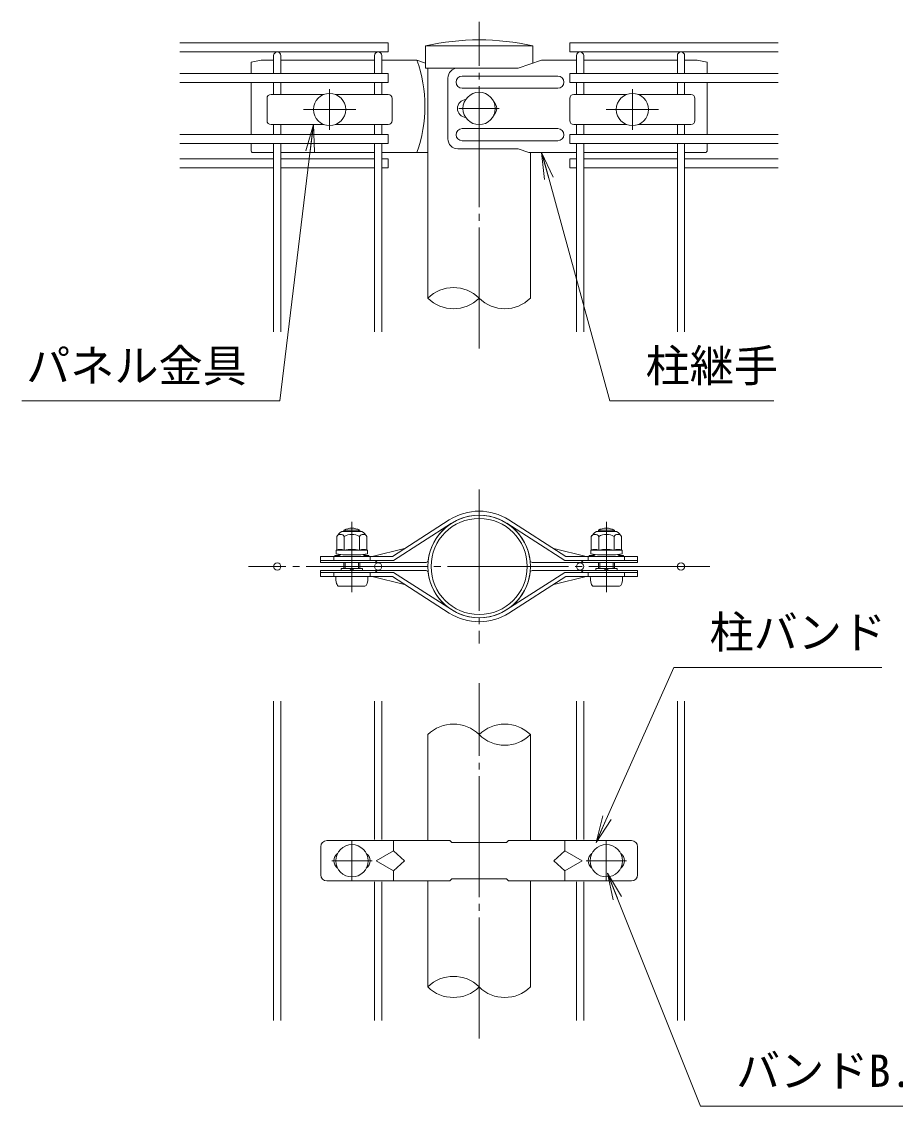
# Model space of a CAD drawing. Units: millimetres, scale not verified. Extents: x -4200 to 4200, y -2970 to 2970.
# Drawn here: x 2069 to 3367, y -436 to 1176 of the extents above; entities that cross this region are included whole.
import ezdxf
from ezdxf.enums import TextEntityAlignment as Align

# ---------------------------------------------------------------- set-up
doc = ezdxf.new("R2010")
doc.units = ezdxf.units.MM
doc.header["$LTSCALE"] = 10
doc.linetypes.add('LONG_CHAIN', pattern=[21, 18, -1, 1, -1])
doc.linetypes.add('LONG_DASHED2', pattern=[13, 12, -1])
for name, color, linetype, lineweight in [('0-2_D-STR-DIM', 7, 'Continuous', 9), ('0-3_0', 7, 'Continuous', 9), ('0-7_D-STR1', 1, 'Continuous', 9), ('0-9_D-BMK', 2, 'LONG_CHAIN', 9), ('0-A_D-STR2', 7, 'Continuous', 9), ('0-B_D-STR3', 3, 'Continuous', 9), ('0-D_D-STR-TXT', 7, 'Continuous', 9)]:
    doc.layers.add(name, color=color, linetype=linetype, lineweight=lineweight)
doc.styles.add('ＭＳ ゴシック', font='')
doc.styles.get('ＭＳ ゴシック').set_extended_font_data('MS Gothic')

# ---------------------------------------------------------------- blocks, each defined once
blk = doc.blocks.new('_Open')
at = {"layer": '0-3_0'}
blk.add_line((-10, 1.667), (0, 0), dxfattribs=at)
blk.add_lwpolyline([(-10, -1.667), (0, 0), (-10, 0)], dxfattribs=at)

msp = doc.modelspace()

# ---------------------------------------------------------------- linework, layer by layer
at = {"layer": '0-2_D-STR-DIM'}
for centre, start, end in [((2710.8, 727.02), 45.18146, 134.81854), ((2710.8, 803.7), 225.18146, 314.81854), ((2787, 803.7), 225.18146, 314.81854), ((2710.8, 78.15), 45.18146, 134.81854), ((2787, 78.15), 45.18146, 134.81854), ((2787, 154.83), 225.18146, 314.81854), ((2710.8, -296.85), 45.18146, 134.81854), ((2710.8, -220.17), 225.18146, 314.81854), ((2787, -220.17), 225.18146, 314.81854)]:
    msp.add_arc(centre, 54.05, start, end, dxfattribs=at)
at = {"layer": '0-7_D-STR1'}
for p, q in [((2828.7, 1140.36), (2669.1, 1140.36)), ((2669.1, 1140.36), (2669.1, 1107.36)), ((2828.7, 1114.88), (2828.7, 1140.36)), ((2806.97, 1107.36), (2669.1, 1107.36)), ((2672.7, 1107.36), (2672.7, 765.36)), ((2825.1, 765.36), (2825.1, 981.91)), ((2672.7, 116.49), (2672.7, -41.01)), ((2825.1, -41.01), (2825.1, 116.49)), ((2672.7, -101.01), (2672.7, -258.51)), ((2825.1, -258.51), (2825.1, -101.01))]:
    msp.add_line(p, q, dxfattribs=at)
for radius in [76.2, 71.4]:
    msp.add_circle((2748.9, 366.49), radius, dxfattribs=at)
msp.add_arc((2748.9, 791.08), 358.28, 77.13052, 102.86948, dxfattribs=at)
at = {"layer": '0-9_D-BMK'}
for p, q in [((2748.9, 690.55), (2748.9, 1176.36)), ((2526.65, 1075.84), (2526.65, 1015.84)), ((2976.65, 1075.84), (2976.65, 1015.84)), ((2487.65, 1045.84), (2565.65, 1045.84)), ((2718.9, 1047.36), (2778.9, 1047.36)), ((2937.65, 1045.84), (3015.65, 1045.84)), ((2748.9, 480.79), (2748.9, 252.19)), ((2559.71, 328.41), (2559.71, 432.88)), ((2938.09, 328.41), (2938.09, 432.88)), ((3091.8, 366.49), (2406, 366.49)), ((2748.9, -335.19), (2748.9, 193.17)), ((2559.9, -101.01), (2559.9, -41.01)), ((2937.9, -101.01), (2937.9, -41.01)), ((2529.9, -71.01), (2589.9, -71.01)), ((2907.9, -71.01), (2967.9, -71.01))]:
    msp.add_line(p, q, dxfattribs=at)
at = {"layer": '0-A_D-STR2'}
for p, q in [((2304.3, 1144.86), (2613.9, 1144.86)), ((2613.9, 1144.86), (2613.9, 1131.36)), ((3193.5, 1144.86), (2883.9, 1144.86)), ((2883.9, 1144.86), (2883.9, 1131.36)), ((2304.3, 1131.36), (2613.9, 1131.36)), ((3193.5, 1131.36), (2883.9, 1131.36)), ((2443.5, 1099.49), (2443.5, 1125.96)), ((2454.3, 1099.49), (2454.3, 1125.96)), ((2593.5, 1099.49), (2593.5, 1125.96)), ((2604.3, 1099.49), (2604.3, 1125.96)), ((2893.5, 1099.49), (2893.5, 1125.96)), ((2904.3, 1099.49), (2904.3, 1125.96)), ((3043.5, 1099.49), (3043.5, 1125.96)), ((3054.3, 1099.49), (3054.3, 1125.96)), ((2304.3, 1099.49), (2613.9, 1099.49)), ((2613.9, 1099.49), (2613.9, 1085.99)), ((3193.5, 1099.49), (2883.9, 1099.49)), ((2883.9, 1099.49), (2883.9, 1085.99)), ((2304.3, 1085.99), (2613.9, 1085.99)), ((2443.5, 1068.34), (2443.5, 1085.99)), ((2454.3, 1068.34), (2454.3, 1085.99)), ((2593.5, 1068.34), (2593.5, 1085.99)), ((2604.3, 1068.34), (2604.3, 1085.99)), ((3193.5, 1085.99), (2883.9, 1085.99)), ((2893.5, 1068.34), (2893.5, 1085.99)), ((2904.3, 1068.34), (2904.3, 1085.99)), ((3043.5, 1068.34), (3043.5, 1085.99)), ((3054.3, 1068.34), (3054.3, 1085.99)), ((2443.5, 1008.74), (2443.5, 1023.34)), ((2454.3, 1008.74), (2454.3, 1023.34)), ((2593.5, 1008.74), (2593.5, 1023.34)), ((2604.3, 1008.74), (2604.3, 1023.34)), ((2893.5, 1008.74), (2893.5, 1023.34)), ((2904.3, 1008.74), (2904.3, 1023.34)), ((3043.5, 1008.74), (3043.5, 1023.34)), ((3054.3, 1008.74), (3054.3, 1023.34)), ((2304.3, 1008.74), (2613.9, 1008.74)), ((2613.9, 1008.74), (2613.9, 995.24)), ((3193.5, 1008.74), (2883.9, 1008.74)), ((2883.9, 1008.74), (2883.9, 995.24)), ((2304.3, 995.24), (2613.9, 995.24)), ((2443.5, 715.36), (2443.5, 995.24)), ((2454.3, 715.36), (2454.3, 995.24)), ((2593.5, 715.36), (2593.5, 995.24)), ((2604.3, 715.36), (2604.3, 995.24)), ((3193.5, 995.24), (2883.9, 995.24)), ((2893.5, 715.36), (2893.5, 995.24)), ((2904.3, 715.36), (2904.3, 995.24)), ((3043.5, 715.36), (3043.5, 995.24)), ((3054.3, 715.36), (3054.3, 995.24)), ((2304.3, 972.63), (2443.5, 972.63)), ((2454.3, 972.63), (2593.5, 972.63)), ((2604.3, 972.63), (2613.9, 972.63)), ((2613.9, 972.63), (2613.9, 959.13)), ((2893.5, 972.63), (2883.9, 972.63)), ((2883.9, 972.63), (2883.9, 959.13)), ((3043.5, 972.63), (2904.3, 972.63)), ((3193.5, 972.63), (3054.3, 972.63)), ((2304.3, 959.13), (2443.5, 959.13)), ((2454.3, 959.13), (2593.5, 959.13)), ((2604.3, 959.13), (2613.9, 959.13)), ((2893.5, 959.13), (2883.9, 959.13)), ((3043.5, 959.13), (2904.3, 959.13)), ((3193.5, 959.13), (3054.3, 959.13)), ((2443.5, -308.51), (2443.5, 166.49)), ((2454.3, -308.51), (2454.3, 166.49)), ((2593.5, -39.51), (2593.5, 166.49)), ((2604.3, -39.51), (2604.3, 166.49)), ((2893.5, -39.51), (2893.5, 166.49)), ((2904.3, -39.51), (2904.3, 166.49)), ((3043.5, -308.51), (3043.5, 166.49)), ((3054.3, -308.51), (3054.3, 166.49)), ((2593.5, -308.51), (2593.5, -102.51)), ((2604.3, -308.51), (2604.3, -102.51)), ((2893.5, -308.51), (2893.5, -102.51)), ((2904.3, -308.51), (2904.3, -102.51))]:
    msp.add_line(p, q, dxfattribs=at)
for centre in [(2448.9, 366.49), (2598.9, 366.49), (2898.9, 366.49), (3048.9, 366.49)]:
    msp.add_circle(centre, 5.4, dxfattribs=at)
for centre in [(2448.9, 1125.96), (2598.9, 1125.96), (2898.9, 1125.96), (3048.9, 1125.96)]:
    msp.add_arc(centre, 5.4, 0, 180, dxfattribs=at)
at = {"layer": '0-B_D-STR3'}
for p, q in [((2424.9, 1119.36), (2409.9, 1116.36)), ((2409.9, 1116.36), (2409.9, 1099.49)), ((2424.9, 1119.36), (2443.5, 1119.36)), ((2454.3, 1119.36), (2593.5, 1119.36)), ((2604.3, 1119.36), (2656.17, 1119.36)), ((2656.17, 1119.36), (2669.1, 1114.88)), ((2841.64, 1119.36), (2806.97, 1107.36)), ((2893.5, 1119.36), (2841.64, 1119.36)), ((3043.5, 1119.36), (2904.3, 1119.36)), ((3072.9, 1119.36), (3054.3, 1119.36)), ((3072.9, 1119.36), (3087.9, 1116.36)), ((3087.9, 1116.36), (3087.9, 1099.49)), ((2806.97, 1107.36), (2717.44, 1107.36)), ((2409.9, 1085.99), (2409.9, 1008.74)), ((2702.44, 1092.36), (2702.44, 1002.36)), ((2865.9, 1095.36), (2723.67, 1095.36)), ((3087.9, 1085.99), (3087.9, 1008.74)), ((2439.65, 1068.34), (2518.3, 1068.34)), ((2535.01, 1068.34), (2613.65, 1068.34)), ((2865.9, 1077.36), (2723.67, 1077.36)), ((2889.65, 1068.34), (2968.3, 1068.34)), ((2985.01, 1068.34), (3063.65, 1068.34)), ((2433.65, 1062.34), (2433.65, 1029.34)), ((2619.65, 1062.34), (2619.65, 1029.34)), ((2883.65, 1062.34), (2883.65, 1029.34)), ((3069.65, 1062.34), (3069.65, 1029.34)), ((2439.65, 1023.34), (2518.3, 1023.34)), ((2535.01, 1023.34), (2613.65, 1023.34)), ((2865.9, 1017.36), (2723.67, 1017.36)), ((2889.65, 1023.34), (2968.3, 1023.34)), ((2985.01, 1023.34), (3063.65, 1023.34)), ((2409.9, 995.24), (2409.9, 984.91)), ((2806.97, 987.36), (2717.44, 987.36)), ((2865.9, 999.36), (2723.67, 999.36)), ((2822.72, 981.91), (2806.97, 987.36)), ((3087.9, 995.24), (3087.9, 984.91)), ((2443.5, 981.91), (2412.9, 981.91)), ((2593.5, 981.91), (2454.3, 981.91)), ((2672.7, 981.91), (2604.3, 981.91)), ((2822.72, 981.91), (2893.5, 981.91)), ((2904.3, 981.91), (3043.5, 981.91)), ((3054.3, 981.91), (3084.9, 981.91)), ((2619.96, 381.53), (2704.58, 435.71)), ((2877.84, 381.53), (2793.23, 435.71)), ((2547.71, 418.43), (2547.71, 420.45)), ((2547.71, 420.45), (2571.71, 420.45)), ((2549.75, 418.43), (2549.75, 420.45)), ((2569.68, 418.43), (2569.68, 420.45)), ((2571.71, 418.43), (2571.71, 420.45)), ((2926.09, 418.43), (2926.09, 420.45)), ((2950.09, 420.45), (2926.09, 420.45)), ((2928.12, 418.43), (2928.12, 420.45)), ((2948.06, 418.43), (2948.06, 420.45)), ((2950.09, 418.43), (2950.09, 420.45)), ((2537.2, 410.92), (2537.2, 390.83)), ((2544.71, 418.43), (2574.71, 418.43)), ((2548.46, 410.92), (2548.46, 390.53)), ((2570.97, 410.92), (2570.97, 390.53)), ((2582.23, 410.92), (2582.23, 390.83)), ((2915.58, 410.92), (2915.58, 390.83)), ((2923.09, 418.43), (2953.09, 418.43)), ((2926.84, 410.92), (2926.84, 390.53)), ((2949.35, 410.92), (2949.35, 390.53)), ((2960.61, 410.92), (2960.61, 390.83)), ((2536.46, 390.4), (2536.46, 385.39)), ((2559.71, 390.53), (2536.54, 390.53)), ((2537.2, 390.83), (2536.69, 390.69)), ((2559.71, 390.53), (2582.89, 390.53)), ((2582.96, 390.33), (2582.96, 385.39)), ((2590.06, 381.53), (2637.9, 393.02)), ((2907.75, 381.53), (2859.9, 393.02)), ((2914.84, 390.4), (2914.84, 385.39)), ((2938.09, 390.53), (2914.92, 390.53)), ((2915.58, 390.83), (2915.07, 390.69)), ((2938.09, 390.53), (2961.27, 390.53)), ((2961.34, 390.33), (2961.34, 385.39)), ((2619.96, 381.53), (2513.38, 381.53)), ((2513.38, 381.53), (2513.38, 372.53)), ((2670.17, 372.53), (2513.38, 372.53)), ((2532.71, 381.53), (2532.71, 375.53)), ((2532.71, 381.53), (2532.71, 375.53)), ((2534.21, 383.03), (2538.53, 383.03)), ((2534.21, 383.03), (2534.21, 381.53)), ((2534.21, 381.53), (2538.53, 381.53)), ((2546.21, 383.93), (2536.73, 385.1)), ((2539.41, 383.31), (2541.15, 384.55)), ((2540.28, 382.09), (2543.3, 384.25)), ((2546.21, 383.93), (2573.21, 383.93)), ((2547.71, 363.45), (2547.71, 372.53)), ((2549.75, 363.45), (2549.75, 372.53)), ((2569.68, 363.45), (2569.68, 372.53)), ((2571.71, 363.45), (2571.71, 372.53)), ((2573.21, 383.93), (2582.7, 385.1)), ((2579.15, 382.09), (2576.13, 384.25)), ((2580.02, 383.31), (2578.28, 384.55)), ((2580.9, 381.53), (2585.21, 381.53)), ((2586.72, 381.53), (2586.72, 375.53)), ((2586.72, 381.53), (2586.72, 375.53)), ((2594.22, 375.53), (2597.33, 372.53)), ((2827.64, 372.53), (2984.43, 372.53)), ((2903.59, 375.53), (2900.47, 372.53)), ((2911.09, 381.53), (2911.09, 375.53)), ((2912.59, 383.03), (2916.91, 383.03)), ((2912.59, 383.03), (2912.59, 381.53)), ((2912.59, 381.53), (2916.91, 381.53)), ((2924.59, 383.93), (2915.11, 385.1)), ((2917.78, 383.31), (2919.52, 384.55)), ((2918.66, 382.09), (2921.68, 384.25)), ((2924.59, 383.93), (2951.59, 383.93)), ((2926.09, 363.45), (2926.09, 372.53)), ((2928.12, 363.45), (2928.12, 372.53)), ((2948.06, 363.45), (2948.06, 372.53)), ((2950.09, 363.45), (2950.09, 372.53)), ((2951.59, 383.93), (2961.08, 385.1)), ((2957.53, 382.09), (2954.5, 384.25)), ((2958.4, 383.31), (2956.66, 384.55)), ((2959.27, 381.53), (2963.59, 381.53)), ((2965.1, 381.53), (2965.1, 375.53)), ((2670.17, 360.45), (2513.38, 360.45)), ((2513.38, 351.45), (2513.38, 360.45)), ((2532.71, 351.45), (2532.71, 357.45)), ((2543.76, 363.45), (2575.67, 363.45)), ((2543.76, 363.45), (2543.76, 360.45)), ((2556.53, 363.45), (2559.08, 360.45)), ((2560.35, 360.45), (2562.9, 363.45)), ((2575.67, 363.45), (2575.67, 360.45)), ((2586.72, 351.45), (2586.72, 357.45)), ((2586.72, 351.45), (2586.72, 357.45)), ((2594.22, 357.45), (2597.33, 360.45)), ((2827.64, 360.45), (2984.43, 360.45)), ((2903.59, 357.45), (2900.47, 360.45)), ((2911.09, 351.45), (2911.09, 357.45)), ((2922.14, 363.45), (2954.05, 363.45)), ((2922.14, 363.45), (2922.14, 360.45)), ((2934.91, 363.45), (2937.46, 360.45)), ((2938.73, 360.45), (2941.28, 363.45)), ((2954.05, 363.45), (2954.05, 360.45)), ((2965.1, 351.45), (2965.1, 357.45)), ((2619.96, 351.45), (2513.38, 351.45)), ((2535.71, 351.45), (2583.71, 351.45)), ((2590.06, 351.45), (2637.9, 339.96)), ((2619.96, 351.45), (2704.58, 297.27)), ((2877.84, 351.45), (2793.23, 297.27)), ((2907.75, 351.45), (2859.9, 339.96)), ((2914.09, 351.45), (2962.09, 351.45)), ((2540.21, 337.05), (2579.21, 337.05)), ((2918.59, 337.05), (2957.59, 337.05)), ((2522.4, -41.01), (2705.4, -41.01)), ((2621.4, -41.01), (2621.4, -56.01)), ((2708.4, -44.01), (2705.4, -41.01)), ((2708.4, -44.01), (2789.4, -44.01)), ((2789.4, -44.01), (2792.4, -41.01)), ((2792.4, -41.01), (2975.4, -41.01)), ((2876.4, -41.01), (2876.4, -56.01)), ((2513.4, -50.01), (2513.4, -92.01)), ((2595.9, -71.01), (2621.4, -56.01)), ((2984.4, -50.01), (2984.4, -92.01)), ((2595.9, -71.01), (2621.4, -86.01)), ((2901.9, -71.01), (2876.4, -86.01)), ((2876.4, -86.01), (2876.4, -101.01)), ((2522.4, -101.01), (2705.4, -101.01)), ((2708.4, -98.01), (2705.4, -101.01)), ((2708.4, -98.01), (2789.4, -98.01)), ((2789.4, -98.01), (2792.4, -101.01)), ((2792.4, -101.01), (2975.4, -101.01))]:
    msp.add_line(p, q, dxfattribs=at)
at = {"layer": '0-B_D-STR3', "linetype": 'LONG_DASHED2'}
for p, q in [((2621.72, 375.53), (2707.81, 430.66)), ((2876.09, 375.53), (2790, 430.66)), ((2621.72, 375.53), (2513.38, 375.53)), ((2876.09, 375.53), (2984.43, 375.53)), ((2621.72, 357.45), (2513.38, 357.45)), ((2621.72, 357.45), (2707.81, 302.32)), ((2876.09, 357.45), (2790, 302.32)), ((2876.09, 357.45), (2984.43, 357.45))]:
    msp.add_line(p, q, dxfattribs=at)
at = {"layer": '0-B_D-STR3'}
for points in [[(2580.9, 383.03), (2585.21, 383.03), (2585.21, 381.53)], [(2877.84, 381.53), (2984.43, 381.53), (2984.43, 372.53)], [(2959.27, 383.03), (2963.59, 383.03), (2963.59, 381.53)], [(2877.84, 351.45), (2984.43, 351.45), (2984.43, 360.45)], [(2621.4, -56.01), (2637.9, -71.01), (2621.4, -86.01), (2621.4, -101.01)], [(2901.9, -71.01), (2876.4, -56.01), (2859.9, -71.01), (2876.4, -86.01)]]:
    msp.add_lwpolyline(points, dxfattribs=at)
for centre in [(2526.65, 1045.84), (2748.9, 1047.36), (2976.65, 1045.84), (2559.9, -71.01), (2937.9, -71.01)]:
    msp.add_circle(centre, 24, dxfattribs=at)
for centre, radius, start, end in [((2469.52, 1050.64), 198.9, 339.78603, 20.21397), ((2717.44, 1092.36), 15, 90, 180), ((2723.67, 1086.36), 9, 90, 270), ((2865.9, 1086.36), 9, 270, 90), ((2439.65, 1062.34), 6, 90, 180), ((2613.65, 1062.34), 6, 0, 90), ((2889.65, 1062.34), 6, 90, 180), ((3063.65, 1062.34), 6, 0, 90), ((2730.2, 1047.36), 13.5, 94.99037, 265.00963), ((2761.47, 1047.36), 13.5, 314.07965, 45.92035), ((2439.65, 1029.34), 6, 180, 270), ((2613.65, 1029.34), 6, 270, 0), ((2723.67, 1008.36), 9, 90, 270), ((2865.9, 1008.36), 9, 270, 90), ((2889.65, 1029.34), 6, 180, 270), ((3063.65, 1029.34), 6, 270, 0), ((2717.44, 1002.36), 15, 180, 270), ((2412.9, 984.91), 3, 180, 270), ((3084.9, 984.91), 3, 270, 0), ((2748.9, 366.49), 76.2, 6.55535, 173.44465), ((2748.9, 366.49), 82.2, 57.3664, 122.6336), ((2559.71, 397.95), 25.5, 61.92751, 118.07249), ((2938.09, 397.95), 25.5, 61.92751, 118.07249), ((2557.48, 398.11), 24, 122.13463, 147.68315), ((2542.83, 407.87), 6.4, 28.45309, 151.54691), ((2559.71, 393.64), 20.62, 90, 123.09348), ((2559.71, 393.64), 20.62, 56.90652, 90), ((2576.6, 407.87), 6.4, 28.45309, 151.54691), ((2561.95, 398.11), 24, 32.31685, 57.86537), ((2935.86, 398.11), 24, 122.13463, 147.68315), ((2921.21, 407.87), 6.4, 28.45309, 151.54691), ((2938.09, 393.64), 20.62, 90, 123.09348), ((2938.09, 393.64), 20.62, 56.90652, 90), ((2954.98, 407.87), 6.4, 28.45309, 151.54691), ((2940.33, 398.11), 24, 32.31685, 57.86537), ((2536.76, 390.4), 0.3, 105, 180), ((2542.83, 375.88), 15.97, 69.37322, 112.7756), ((2559.71, 328.26), 63.57, 90, 100.20031), ((2559.71, 328.26), 63.57, 79.79969, 90), ((2576.6, 375.88), 15.97, 67.2244, 110.62678), ((2582.66, 390.33), 0.3, 0, 67.2244), ((2915.14, 390.4), 0.3, 105, 180), ((2921.21, 375.88), 15.97, 69.37322, 112.7756), ((2938.09, 328.26), 63.57, 90, 100.20031), ((2938.09, 328.26), 63.57, 79.79969, 90), ((2954.98, 375.88), 15.97, 67.2244, 110.62678), ((2961.04, 390.33), 0.3, 0, 67.2244), ((2536.76, 385.39), 0.3, 180, 263), ((2538.53, 384.53), 1.5, 270, 305.53768), ((2538.53, 384.53), 3, 270, 305.53768), ((2544.18, 383.03), 1.5, 123.43373, 125.53768), ((2575.25, 383.03), 1.5, 54.46232, 56.56627), ((2580.9, 384.53), 3, 234.46232, 270), ((2580.9, 384.53), 1.5, 234.46232, 270), ((2582.66, 385.39), 0.3, 277, 0), ((2670.22, 375.53), 3, 268.91908, 353.44465), ((2827.59, 375.53), 3, 186.55535, 271.08092), ((2915.14, 385.39), 0.3, 180, 263), ((2916.91, 384.53), 1.5, 270, 305.53768), ((2916.91, 384.53), 3, 270, 305.53768), ((2922.56, 383.03), 1.5, 123.43373, 125.53768), ((2953.63, 383.03), 1.5, 54.46232, 56.56627), ((2959.27, 384.53), 3, 234.46232, 270), ((2959.27, 384.53), 1.5, 234.46232, 270), ((2961.04, 385.39), 0.3, 277, 0), ((2670.22, 357.45), 3, 6.55535, 91.08092), ((2748.9, 366.49), 76.2, 186.55535, 353.44465), ((2827.59, 357.45), 3, 88.91908, 173.44465), ((2748.9, 366.49), 82.2, 237.3664, 302.6336), ((2522.4, -50.01), 9, 90, 180), ((2975.4, -50.01), 9, 0, 90), ((2546.4, -71.01), 13.5, 125.46791, 234.53209), ((2573.4, -71.01), 13.5, 305.46791, 54.53209), ((2924.4, -71.01), 13.5, 125.46791, 234.53209), ((2951.4, -71.01), 13.5, 305.46791, 54.53209), ((2522.4, -92.01), 9, 180, 270), ((2975.4, -92.01), 9, 270, 0)]:
    msp.add_arc(centre, radius, start, end, dxfattribs=at)
for centre, start_param, end_param in [((2540.21, 351.45), 1.5707963, 3.1415927), ((2579.21, 351.45), 3.1415927, 4.712389), ((2918.59, 351.45), 1.5707963, 3.1415927), ((2957.59, 351.45), 3.1415927, 4.712389)]:
    msp.add_ellipse(centre, major_axis=(0, 14.4), ratio=0.3125, start_param=start_param, end_param=end_param, dxfattribs=at)
at = {"layer": '0-D_D-STR-TXT'}
for points in [[(2069.08, 612.58), (2452.93, 612.58), (2502.41, 1021.35)], [(3186.86, 612.58), (2943.3, 612.58), (2842.34, 979.98)], [(3347.14, 216.3), (3038.35, 216.3), (2923.39, -41.74)], [(3638.58, -435.98), (3078.01, -435.98), (2940.35, -91.34)]]:
    msp.add_lwpolyline(points, dxfattribs=at)

# ---------------------------------------------------------------- block references
at = {"layer": '0-D_D-STR-TXT', "xscale": 4, "yscale": 4}
for p, rotation in [((2502.65, 1023.34), 83.09795), ((2841.81, 981.91), 105.36476), ((2922.57, -43.57), 245.98538), ((2939.6, -89.48), 111.7749)]:
    msp.add_blockref('_Open', p, dxfattribs=dict(at, rotation=rotation))

# ---------------------------------------------------------------- texts
at = {"layer": '0-D_D-STR-TXT', "style": 'ＭＳ ゴシック'}
for s, p in [('パネル金具', (2075.61, 626.44)), ('柱継手', (2996.25, 626.44)), ('柱バンド', (3091.31, 230.41)), ('バンドB.N（角根）', (3130.71, -421.49))]:
    msp.add_text(s, height=48.09, dxfattribs=at).set_placement(p, align=Align.BOTTOM_LEFT)

doc.saveas('drawing.dxf')
